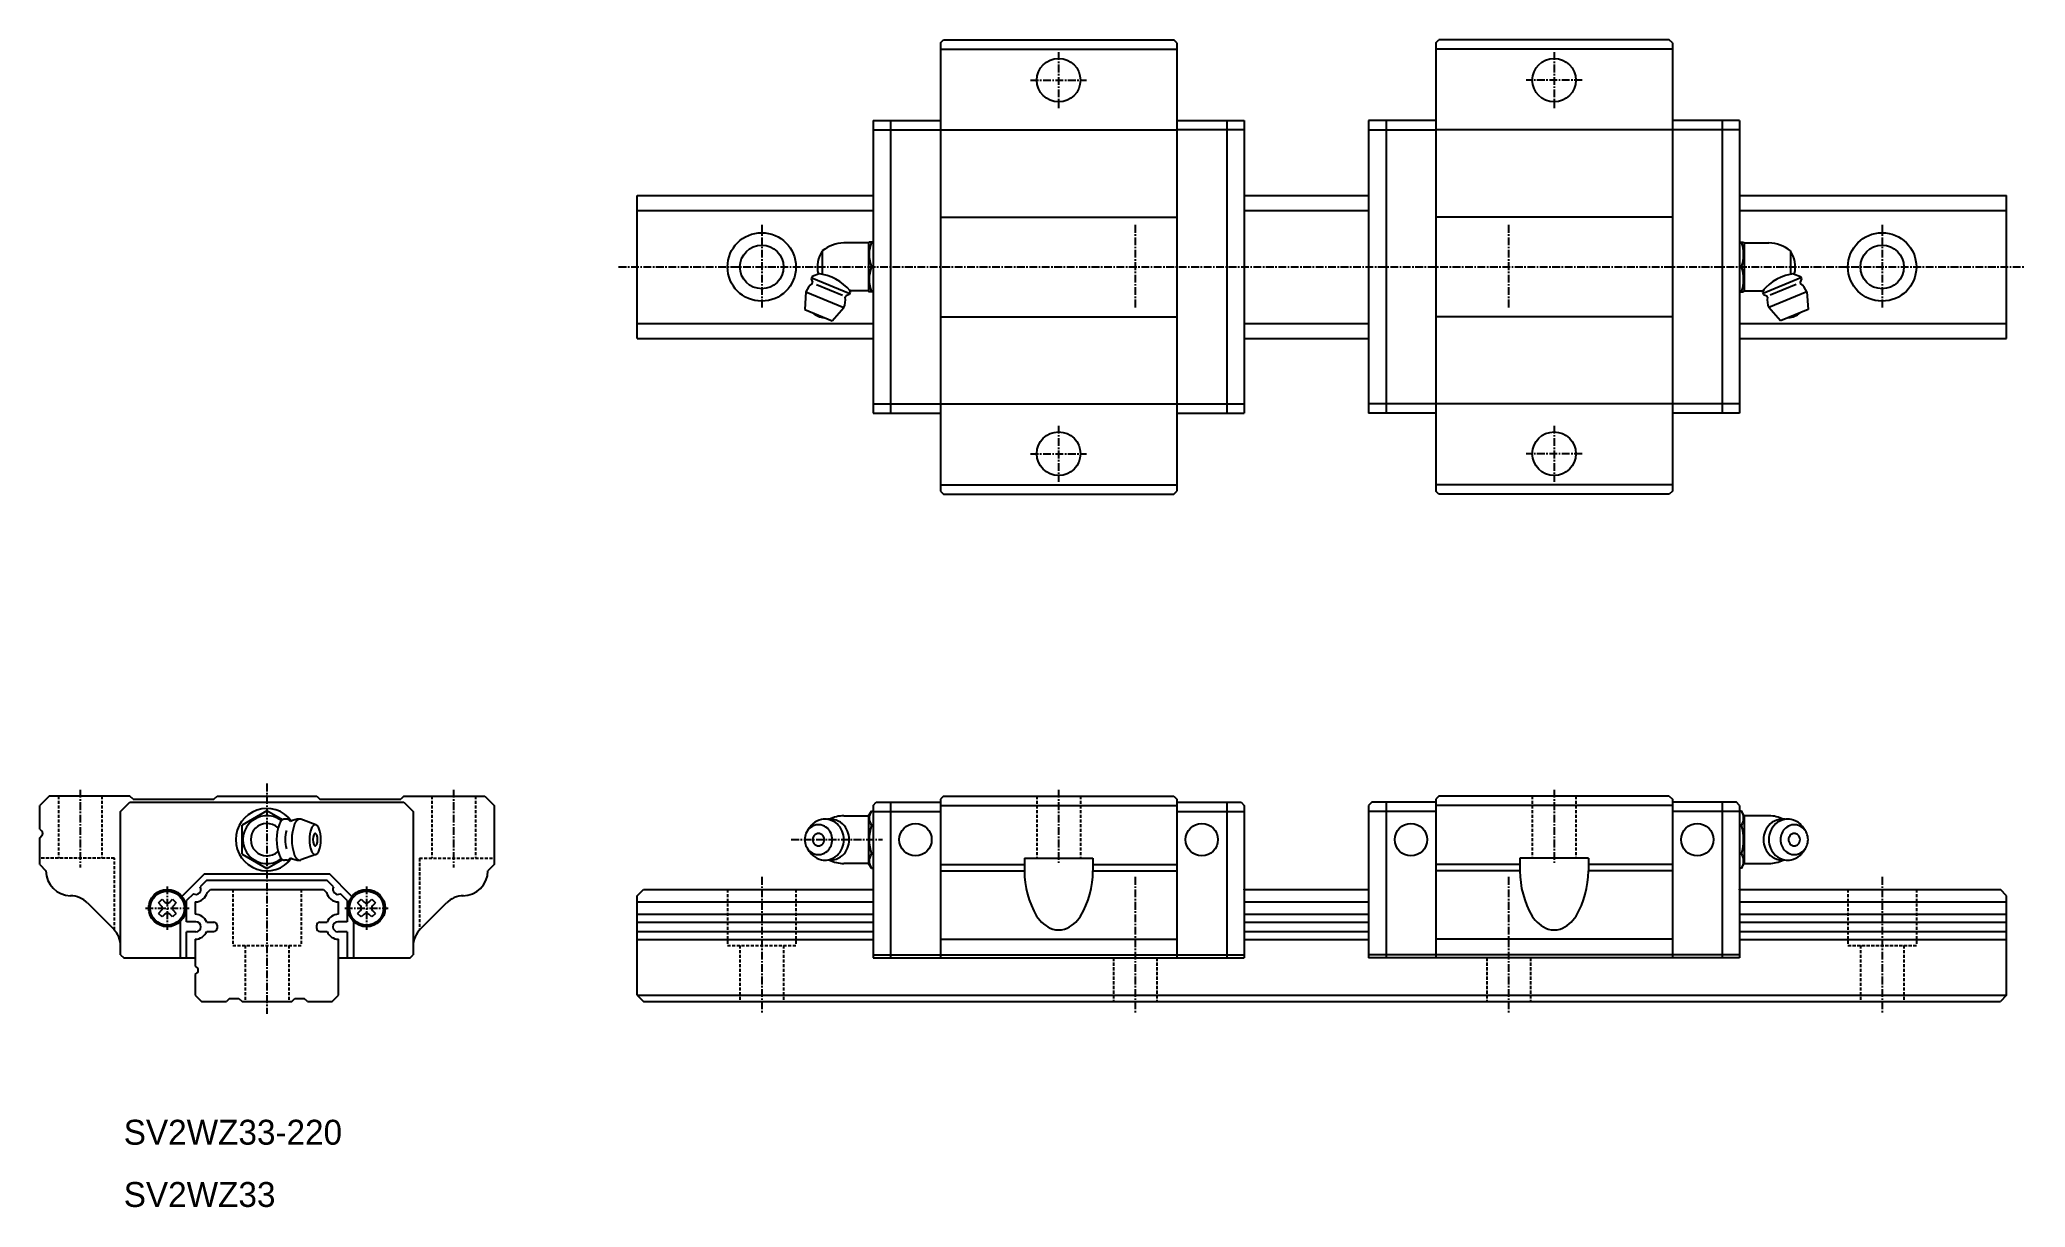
# Model space of a CAD drawing. Extents: x -4 to 315, y 10 to 198.
import ezdxf

# ---------------------------------------------------------------- set-up
doc = ezdxf.new("R2010")
doc.units = 0
doc.linetypes.add('CENTER', pattern=[2, 1.25, -0.25, 0.25, -0.25])
doc.linetypes.add('DASHED', pattern=[0.75, 0.5, -0.25])
doc.layers.get('0').update_dxf_attribs({"linetype": 'CONTINUOUS'})
doc.layers.add('CENTER', color=1, linetype='CENTER')

msp = doc.modelspace()

# ---------------------------------------------------------------- linework, layer by layer
at = {"color": 7, "linetype": 'CONTINUOUS'}
for p, q in [((141.199861, 196.999939), (141.699837, 197.499923)), ((141.199865, 196.999939), (141.199865, 124.999939)), ((141.199865, 196.000015), (179.199847, 196.000015)), ((141.699825, 197.500015), (178.69977, 197.500015)), ((179.199862, 196.999923), (178.699809, 197.499969)), ((179.199862, 196.999908), (179.199862, 125.000046)), ((220.799856, 196.999923), (221.299909, 197.499969)), ((220.799856, 196.999908), (220.799856, 125.000046)), ((258.799853, 196.000015), (220.799871, 196.000015)), ((258.299893, 197.500015), (221.299948, 197.500015)), ((258.799857, 196.999939), (258.299881, 197.499923)), ((258.799853, 196.999939), (258.799853, 124.999939)), ((130.399865, 184.500015), (141.199825, 184.500015)), ((130.399865, 184.500015), (130.399865, 137.500015)), ((130.399865, 183.000015), (141.199825, 183.000015)), ((133.199838, 184.500015), (133.199838, 137.500015)), ((141.199865, 183.000015), (179.199847, 183.000015)), ((179.199847, 184.500015), (189.999813, 184.500015)), ((189.999798, 183.000015), (179.199847, 183.000015)), ((187.199825, 184.500015), (187.199825, 137.500015)), ((189.999859, 184.500015), (189.999859, 137.500015)), ((209.999859, 184.500015), (209.999859, 137.500015)), ((220.799871, 184.500015), (209.999905, 184.500015)), ((209.99992, 183.000015), (220.799871, 183.000015)), ((212.799893, 184.500015), (212.799893, 137.500015)), ((258.799853, 183.000015), (220.799871, 183.000015)), ((269.599853, 184.500015), (258.799893, 184.500015)), ((269.599853, 183.000015), (258.799893, 183.000015)), ((266.79988, 184.500015), (266.79988, 137.500015)), ((269.599853, 184.500015), (269.599853, 137.500015)), ((92.49988, 172.500015), (130.399865, 172.500015)), ((92.49988, 149.500015), (92.49988, 172.500015)), ((189.999813, 172.500015), (209.999859, 172.500015)), ((269.599853, 172.500015), (312.49988, 172.500015)), ((312.49988, 149.500015), (312.49988, 172.500015)), ((92.499865, 170.067367), (130.399865, 170.067367)), ((189.999813, 170.067367), (209.999859, 170.067367)), ((269.599853, 170.067367), (312.49985, 170.067367)), ((141.199825, 169.000015), (179.199847, 169.000015)), ((258.799893, 169.000015), (220.799871, 169.000015)), ((122.231704, 163.600006), (122.231704, 159.819442)), ((129.674919, 164.850006), (125.674914, 164.850006)), ((129.674919, 164.850006), (129.674919, 157.150009)), ((129.76153, 164.999984), (129.674929, 164.849983)), ((130.399865, 165), (129.761524, 165)), ((269.599853, 165), (270.238194, 165)), ((270.238188, 164.999984), (270.324789, 164.849983)), ((270.324799, 164.850006), (270.324799, 157.150009)), ((270.324799, 164.850006), (274.324804, 164.850006)), ((277.768014, 163.600006), (277.768014, 159.819442)), ((121.736332, 159.906448), (120.614357, 159.441711)), ((130.107943, 161.000015), (130.399865, 161.000015)), ((269.891775, 161.000015), (269.599853, 161.000015)), ((278.263386, 159.906448), (279.385361, 159.441711)), ((119.601619, 156.996757), (119.399865, 154.157867)), ((119.60163, 156.996734), (125.699225, 154.471023)), ((120.461287, 159.072143), (120.672489, 158.562263)), ((120.614368, 159.441726), (120.461291, 159.072166)), ((120.537824, 159.256935), (126.635434, 156.731224)), ((121.32218, 158.17437), (125.46843, 156.456939)), ((126.558884, 156.546447), (126.048985, 156.335243)), ((126.527926, 157.360275), (126.711951, 156.915992)), ((126.711973, 156.916), (126.558902, 156.546447)), ((129.674919, 157.150009), (126.711954, 157.150009)), ((129.674923, 157.149986), (129.761524, 156.999992)), ((130.399865, 157.000015), (129.761524, 157.000015)), ((269.599853, 157.000015), (270.238194, 157.000015)), ((270.324795, 157.149986), (270.238194, 156.999992)), ((270.324799, 157.150009), (273.287764, 157.150009)), ((273.287745, 156.916), (273.440816, 156.546447)), ((273.471792, 157.360275), (273.287767, 156.915992)), ((279.461894, 159.256935), (273.364284, 156.731224)), ((273.440834, 156.546447), (273.950733, 156.335243)), ((280.398088, 156.996734), (274.300493, 154.471023)), ((278.677538, 158.17437), (274.531288, 156.456939)), ((279.538431, 159.072143), (279.327229, 158.562263)), ((279.38535, 159.441726), (279.538427, 159.072166)), ((280.398099, 156.996757), (280.599853, 154.157867)), ((119.39987, 154.157852), (123.834494, 152.320968)), ((123.834478, 152.320953), (125.699217, 154.471016)), ((276.16524, 152.320953), (274.300501, 154.471016)), ((280.599848, 154.157852), (276.165224, 152.320968)), ((92.499865, 151.932663), (130.399865, 151.932663)), ((141.199825, 153.000015), (179.199847, 153.000015)), ((189.999813, 151.932663), (209.999859, 151.932663)), ((258.799893, 153.000015), (220.799871, 153.000015)), ((269.599853, 151.932663), (312.49985, 151.932663)), ((92.49988, 149.500015), (130.399865, 149.500015)), ((189.999813, 149.500015), (209.999859, 149.500015)), ((269.599853, 149.500015), (312.49988, 149.500015)), ((130.399865, 139.000015), (141.199825, 139.000015)), ((130.399865, 137.500015), (141.199825, 137.500015)), ((141.199825, 139.000015), (179.199847, 139.000015)), ((179.199847, 139.000015), (189.999798, 139.000015)), ((179.199847, 137.500015), (189.999798, 137.500015)), ((220.799871, 139.000015), (209.99992, 139.000015)), ((220.799871, 137.500015), (209.99992, 137.500015)), ((258.799893, 139.000015), (220.799871, 139.000015)), ((269.599853, 139.000015), (258.799893, 139.000015)), ((269.599853, 137.500015), (258.799893, 137.500015)), ((141.199825, 126.000015), (179.199847, 126.000015)), ((141.199861, 124.999946), (141.699821, 124.499988)), ((141.69984, 124.500015), (178.699816, 124.500015)), ((178.699809, 124.5), (179.19987, 125.000053)), ((221.299909, 124.5), (220.799848, 125.000053)), ((258.799893, 126.000015), (220.799871, 126.000015)), ((258.299878, 124.500015), (221.299902, 124.500015)), ((258.799857, 124.999946), (258.299897, 124.499988)), ((-3.500063, 70.707092), (-3.500063, 74.5)), ((-2.000036, 76.000015), (-3.500036, 74.500015)), ((10.999937, 76.000015), (-2.000002, 76.000015)), ((9.499937, 50.5), (9.499937, 73.499954)), ((9.499988, 73.499977), (11.000006, 74.999984)), ((11.499947, 75.50003), (10.999947, 76.00003)), ((10.999952, 75), (54.999937, 75)), ((11.499937, 75.5), (24.499937, 75.5)), ((24.499923, 75.500015), (24.999934, 76.00003)), ((24.999928, 76.000015), (40.999924, 76.000015)), ((32.999941, 73.618828), (28.999925, 71.309417)), ((35.487419, 72.182693), (32.999935, 73.618843)), ((40.999919, 76.00003), (41.499941, 75.500007)), ((41.499922, 75.5), (54.499937, 75.5)), ((54.999939, 76.000023), (54.499937, 75.500023)), ((54.999937, 76.000015), (67.999876, 76.000015)), ((54.999958, 75), (56.499948, 73.500015)), ((56.499937, 73.499984), (56.499937, 50.500015)), ((67.999887, 76.000015), (69.499899, 74.5)), ((69.499937, 74.5), (69.499937, 65)), ((129.674943, 72.850017), (130.107961, 73.600026)), ((130.10795, 73.600021), (130.431718, 73.600021)), ((130.399865, 74.500066), (130.399865, 50.000061)), ((130.399865, 73.500061), (141.199847, 73.500061)), ((130.399866, 74.500066), (130.899852, 75.000065)), ((130.899834, 75.000061), (141.199847, 75.000061)), ((133.199853, 75.000061), (133.199853, 50.000061)), ((141.199847, 74.500061), (179.199847, 74.500061)), ((141.699819, 76.000019), (141.199862, 75.500061)), ((141.199865, 75.500064), (141.199865, 50.000015)), ((141.699815, 76.000015), (178.699816, 76.000015)), ((178.699816, 76.000018), (179.199854, 75.499969)), ((179.199847, 75.000061), (189.499813, 75.000061)), ((179.199847, 73.500061), (189.999813, 73.500061)), ((179.199862, 75.499966), (179.199862, 50.000015)), ((187.199825, 75.000061), (187.199825, 50.000015)), ((189.499794, 75.000063), (189.99979, 74.500061)), ((189.999859, 74.500066), (189.999859, 50.000015)), ((209.999859, 74.500066), (209.999859, 50.000015)), ((220.799871, 73.500061), (209.999905, 73.500061)), ((210.499924, 75.000063), (209.999928, 74.500061)), ((220.799871, 75.000061), (210.499905, 75.000061)), ((212.799893, 75.000061), (212.799893, 50.000015)), ((220.799856, 75.499966), (220.799856, 50.000015)), ((221.299902, 76.000018), (220.799864, 75.499969)), ((258.799871, 74.500061), (220.799871, 74.500061)), ((258.299903, 76.000015), (221.299902, 76.000015)), ((258.299899, 76.000019), (258.799856, 75.500061)), ((258.799853, 75.500064), (258.799853, 50.000015)), ((269.099884, 75.000061), (258.799871, 75.000061)), ((269.599853, 73.500061), (258.799871, 73.500061)), ((266.799865, 75.000061), (266.799865, 50.000061)), ((269.599852, 74.500066), (269.099866, 75.000065)), ((269.891768, 73.600021), (269.568, 73.600021)), ((269.599853, 74.500066), (269.599853, 50.000061)), ((270.324775, 72.850017), (269.891757, 73.600026)), ((-3.500048, 70.707107), (-3.146494, 70.353554)), ((28.999923, 68.999984), (28.999923, 71.309402)), ((36.190606, 72.299988), (35.821053, 72.299988)), ((40.887734, 71.376953), (38.440422, 72.268402)), ((119.832839, 70.424746), (120.196954, 70.959014)), ((125.675082, 72.850021), (129.674942, 72.850021)), ((129.674942, 72.850021), (129.674942, 65.15001)), ((130.107961, 71.300018), (130.431718, 71.300018)), ((269.891757, 71.300018), (269.568, 71.300018)), ((270.324776, 72.850021), (270.324776, 65.15001)), ((274.324636, 72.850021), (270.324776, 72.850021)), ((280.166879, 70.424746), (279.802764, 70.959014)), ((-3.500063, 65), (-3.500063, 69.292923)), ((-3.500036, 69.292907), (-3.146494, 69.646446)), ((28.999923, 66.690582), (28.999923, 68.999984)), ((120.196952, 67.041043), (119.832839, 67.575311)), ((120.196958, 67.041044), (120.212772, 67.01803)), ((279.80276, 67.041044), (279.786946, 67.01803)), ((279.802766, 67.041043), (280.166879, 67.575311)), ((-3.500036, 65.000007), (-2.500032, 64.000007)), ((28.999931, 66.690574), (32.999934, 64.381172)), ((32.999934, 64.381172), (35.487418, 65.817322)), ((36.190606, 65.699997), (35.821053, 65.699997)), ((40.887733, 66.62307), (38.437955, 65.73072)), ((69.49991, 65.000007), (68.499906, 64.000007)), ((129.674942, 65.150009), (125.675082, 65.150009)), ((130.107953, 64.400012), (129.674939, 65.150014)), ((130.107941, 64.40007), (130.431718, 64.40007)), ((130.107958, 66.700027), (130.431718, 66.700027)), ((141.199847, 65.000061), (154.699831, 65.000061)), ((141.199847, 64.000061), (154.699831, 64.000061)), ((154.699847, 66.000076), (154.699847, 64.000061)), ((154.699877, 66.000061), (165.699862, 66.000061)), ((165.699847, 65.000061), (179.199847, 65.000061)), ((165.699847, 64.000061), (179.199847, 64.000061)), ((165.699862, 66.000061), (165.699862, 64.000061)), ((234.299871, 65.000061), (220.799871, 65.000061)), ((234.299871, 64.000061), (220.799871, 64.000061)), ((245.299841, 66.000061), (234.299856, 66.000061)), ((234.299856, 66.000061), (234.299856, 64.000061)), ((245.299871, 66.000076), (245.299871, 64.000061)), ((258.799871, 65.000061), (245.299887, 65.000061)), ((258.799871, 64.000061), (245.299887, 64.000061)), ((269.89176, 66.700027), (269.568, 66.700027)), ((269.891777, 64.40007), (269.568, 64.40007)), ((269.891765, 64.400012), (270.324779, 65.150014)), ((270.324776, 65.150009), (274.324636, 65.150009)), ((22.949993, 63.5), (19.334355, 59.884346)), ((23.36423, 62.500015), (22.282144, 61.41793)), ((22.949949, 63.5), (43.049925, 63.5)), ((23.364195, 62.5), (42.635694, 62.5)), ((23.432633, 60.499984), (23.932654, 60.999984)), ((23.932585, 61), (42.067289, 61)), ((42.067317, 60.999954), (42.567338, 60.499954)), ((43.717784, 61.417915), (42.635698, 62.500007)), ((46.665594, 59.88433), (43.049946, 63.5)), ((92.499911, 60.000053), (93.499865, 61.00001)), ((93.49988, 61.000015), (130.399865, 61.000015)), ((189.999859, 61.000015), (209.999859, 61.000015)), ((269.599853, 61.000015), (311.49989, 61.000015)), ((312.499849, 60.000053), (311.499895, 61.00001)), ((4.171532, 58.828445), (8.328367, 54.671623)), ((15.578751, 58.837661), (16.162296, 59.421211)), ((16.027504, 57.611091), (15.578766, 57.162346)), ((15.578772, 58.837654), (16.027512, 58.388916)), ((16.162317, 59.421196), (16.611055, 58.972458)), ((17.38887, 58.972458), (17.837609, 59.421196)), ((17.8376, 59.421219), (18.421155, 58.837661)), ((17.972415, 58.388908), (18.421154, 58.837646)), ((18.421162, 57.162353), (17.972422, 57.611091)), ((20.099943, 55.800018), (20.099943, 59.235763)), ((21.182073, 60.317848), (20.099986, 59.235763)), ((21.499937, 58.986984), (21.499937, 57.013015)), ((44.499937, 57.013015), (44.499937, 58.986984)), ((45.899941, 59.235748), (44.817856, 60.31784)), ((45.899931, 59.235763), (45.899931, 55.800018)), ((47.578741, 58.837661), (48.162296, 59.421219)), ((47.578742, 58.837646), (48.027481, 58.388908)), ((48.027485, 57.611099), (47.578745, 57.162361)), ((48.162297, 59.421203), (48.611036, 58.972465)), ((49.388851, 58.972465), (49.837589, 59.421203)), ((49.837589, 59.421219), (50.421144, 58.837661)), ((50.421141, 57.162361), (49.972403, 57.611099)), ((49.972406, 58.388916), (50.421144, 58.837654)), ((57.671486, 54.671646), (61.828321, 58.828468)), ((92.49988, 44.000122), (92.49988, 60.000006)), ((92.49988, 58.98706), (130.399865, 58.98706)), ((189.999813, 58.98706), (209.999859, 58.98706)), ((269.599853, 58.98706), (312.499865, 58.98706)), ((312.49988, 44.000122), (312.49988, 60.000006)), ((16.16231, 56.578819), (15.578754, 57.162376)), ((16.61105, 57.027542), (16.16231, 56.578804)), ((17.837617, 56.578804), (17.388878, 57.027549)), ((18.421151, 57.162353), (17.837606, 56.578811)), ((19.099943, 50), (19.099943, 55.857589)), ((21.599958, 55.800064), (20.099958, 55.800064)), ((23.344089, 54.250053), (24.499973, 54.250053)), ((23.344105, 55.750053), (24.499973, 55.750053)), ((24.999937, 55.25), (24.999937, 54.75)), ((40.999937, 54.75), (40.999937, 55.25)), ((41.499973, 55.750038), (42.655842, 55.750038)), ((41.499973, 54.250038), (42.655872, 54.250038)), ((45.899943, 55.800064), (44.399943, 55.800064)), ((46.899931, 55.857589), (46.899931, 50)), ((48.1623, 56.578819), (47.578745, 57.162376)), ((48.611039, 57.027549), (48.1623, 56.578804)), ((49.837585, 56.578804), (49.388847, 57.027542)), ((50.421141, 57.162376), (49.837585, 56.578819)), ((92.49988, 57.013092), (130.399865, 57.013092)), ((92.49988, 55.750107), (130.399865, 55.750107)), ((92.49988, 54.250107), (130.399865, 54.250107)), ((189.999813, 57.013092), (209.999859, 57.013092)), ((189.999813, 55.750107), (209.999859, 55.750107)), ((189.999813, 54.250107), (209.999859, 54.250107)), ((269.599853, 57.013092), (312.499865, 57.013092)), ((269.599853, 55.750107), (312.499865, 55.750107)), ((269.599853, 54.250107), (312.499865, 54.250107)), ((20.099943, 50), (20.099943, 54.200027)), ((21.599962, 54.20005), (20.099962, 54.200058)), ((21.499937, 52.986999), (21.499937, 48.668136)), ((45.899939, 54.200042), (44.399939, 54.200035)), ((44.499937, 44.000015), (44.499937, 52.986999)), ((45.899931, 54.200027), (45.899931, 50)), ((92.49988, 52.985855), (130.399865, 52.985855)), ((141.199847, 53.000152), (179.199847, 53.000152)), ((189.999813, 52.985855), (209.999859, 52.985855)), ((258.799871, 53.000152), (220.799871, 53.000152)), ((269.599853, 52.985855), (312.499865, 52.985855)), ((9.499994, 50.499992), (10, 50)), ((9.999952, 50), (21.499937, 50)), ((21.500022, 48.668068), (21.834035, 48.33406)), ((44.499937, 50), (55.999937, 50)), ((55.999943, 49.999984), (56.499937, 50.499992)), ((130.399865, 50.500061), (141.199847, 50.500061)), ((130.399865, 50.000015), (189.999859, 50.000015)), ((141.199847, 50.500076), (179.199847, 50.500076)), ((179.199847, 50.500061), (189.999813, 50.500061)), ((269.599853, 50.000015), (209.999859, 50.000015)), ((220.799871, 50.500061), (209.999905, 50.500061)), ((258.799871, 50.500076), (220.799871, 50.500076)), ((269.599853, 50.500061), (258.799871, 50.500061)), ((21.499937, 47.331909), (21.499937, 44.000015)), ((21.500011, 47.331939), (21.834024, 47.665954)), ((21.499976, 44.000007), (22.499977, 43.000007)), ((22.499937, 43.000015), (26.499937, 43.000015)), ((26.999983, 43.500015), (26.499982, 43.000007)), ((26.999937, 43.500015), (28.499952, 43.500015)), ((28.499979, 43.500007), (28.999979, 43.000007)), ((28.999937, 43.000015), (28.999952, 43.000015)), ((28.999952, 43.000015), (36.999937, 43.000015)), ((36.999992, 43), (37.499992, 43.5)), ((37.499937, 43.500015), (38.999937, 43.500015)), ((39.499988, 43.000023), (38.999977, 43.50003)), ((39.499937, 43.000015), (43.499937, 43.000015)), ((43.499972, 43.000015), (44.499973, 44.000015)), ((92.49988, 44.000093), (93.499957, 43.000017)), ((92.499927, 44.000046), (312.499865, 44.000046)), ((93.499972, 43.000015), (311.499801, 43.000015)), ((312.49988, 44.000093), (311.499803, 43.000017))]:
    msp.add_line(p, q, dxfattribs=at)
at = {"color": 3, "linetype": 'DASHED'}
for p, q in [((-0.500063, 76), (-0.500063, 66)), ((6.499937, 76), (6.499937, 66)), ((59.499937, 76), (59.499937, 66)), ((66.499937, 76), (66.499937, 66)), ((156.699862, 76.000061), (156.699862, 66.000061)), ((163.699862, 76.000061), (163.699862, 66.000061)), ((236.299856, 76.000061), (236.299856, 66.000061)), ((243.299856, 76.000061), (243.299856, 66.000061)), ((8.499937, 66.000015), (-3.500063, 66.000015)), ((8.499937, 54.500046), (8.499937, 66)), ((57.499937, 66.000015), (69.499937, 66.000015)), ((57.499937, 66), (57.499937, 54.500061)), ((27.499944, 61.000016), (27.499944, 52.000016)), ((38.499944, 61.000016), (38.499944, 52.000016)), ((106.999865, 61.000015), (106.999865, 52.000015)), ((117.999865, 61.000015), (117.999865, 52.000015)), ((286.999865, 61.000015), (286.999865, 52.000015)), ((297.999865, 61.000015), (297.999865, 52.000015)), ((27.499944, 52.000016), (38.499944, 52.000016)), ((29.499945, 52.000016), (29.499945, 43.000015)), ((36.499944, 52.000016), (36.499944, 43.000015)), ((106.999865, 52.000015), (117.999865, 52.000015)), ((108.999865, 52.000015), (108.999865, 43.000015)), ((115.999865, 52.000015), (115.999865, 43.000015)), ((286.999865, 52.000015), (297.999865, 52.000015)), ((288.999865, 52.000015), (288.999865, 43.000015)), ((295.999865, 52.000015), (295.999865, 43.000015)), ((168.999865, 50.000015), (168.999865, 43.000015)), ((168.999865, 50.000015), (168.999865, 43.000015)), ((175.999865, 50.000015), (175.999865, 43.000015)), ((228.999865, 50.000015), (228.999865, 43.000015)), ((235.999865, 50.000015), (235.999865, 43.000015))]:
    msp.add_line(p, q, dxfattribs=at)
at = {"color": 7, "linetype": 'CONTINUOUS'}
for centre, radius in [((160.199862, 191.000015), 3.5), ((239.799856, 191.000015), 3.5), ((112.499865, 161.000015), 5.5), ((292.499865, 161.000015), 5.5), ((112.499865, 161.000015), 3.5), ((292.499865, 161.000015), 3.5), ((160.199862, 131.000015), 3.5), ((239.799856, 131.000015), 3.5), ((137.199847, 69.000061), 2.599999), ((183.199847, 69.000061), 2.599999), ((216.799871, 69.000061), 2.599999), ((262.799871, 69.000061), 2.599999), ((16.999937, 58), 2.999999), ((16.999937, 58), 2.75), ((48.999937, 58), 2.999999), ((48.999937, 58), 2.75)]:
    msp.add_circle(centre, radius, dxfattribs=at)
for centre, radius, start, end in [((126.147057, 161), 4.699998, 146.413773, 193.178802), ((125.903037, 158.854355), 5.999997, 92.178871, 127.726128), ((135.708033, 163), 5.946512, 160.346466, 199.653458), ((264.291685, 163), 5.946512, 340.346542, 19.653534), ((274.096681, 158.854355), 5.999997, 52.273872, 87.821129), ((273.852661, 161), 4.699998, 346.821198, 33.586227), ((120.600612, 151.987503), 7.999998, 40.189182, 83.034012), ((135.708033, 159.000015), 5.946512, 160.346466, 199.653458), ((264.291685, 159.000015), 5.946512, 340.346542, 19.653534), ((279.399106, 151.987503), 7.999998, 96.965988, 139.810818), ((122.650409, 155.733902), 3.300001, 128.16394, 157.499847), ((120.487705, 158.485748), 0.200001, 308.164124, 22.500431), ((126.125527, 156.150497), 0.2, 112.499573, 186.835464), ((273.874191, 156.150497), 0.2, 353.164536, 67.500427), ((279.512013, 158.485748), 0.200001, 157.499569, 231.835876), ((277.349309, 155.733902), 3.300001, 22.500153, 51.83606), ((122.780425, 156.047775), 3.2, 229.290024, 265.709991), ((122.650409, 155.733902), 3.299999, 337.5, 6.835998), ((277.349309, 155.733902), 3.299999, 173.164002, 202.5), ((277.219293, 156.047775), 3.2, 274.290009, 310.709976), ((32.999937, 69), 4.999999, 37.387047, 322.612549), ((131.843547, 72.450027), 2.082014, 146.471832, 213.52861), ((268.156171, 72.450027), 2.082014, 326.47139, 33.528168), ((-3.500094, 70), 0.500011, 315, 45), ((32.999921, 69), 3.849999, 52.507736, 307.492126), ((32.999921, 69), 2.599998, 46.621258, 313.378754), ((41.865913, 68.999977), 7.307859, 159.761932, 200.237946), ((36.323562, 71.053276), 1.397423, 121.100311, 160.143906), ((35.821057, 71.795189), 0.504785, 90.903168, 115.752029), ((41.236858, 68.999984), 5.306936, 163.626358, 196.372772), ((36.190607, 71.795189), 0.504785, 64.247971, 90.902817), ((35.688101, 71.053276), 1.397423, 39.427479, 58.899673), ((38.266033, 68.999984), 3.300003, 89.999985, 117.054504), ((44.310891, 68.999977), 7.307859, 159.761932, 200.237946), ((38.76854, 71.053276), 1.397423, 121.100296, 160.143906), ((38.266035, 71.795189), 0.504782, 68.687515, 115.751984), ((45.147443, 68.999984), 5.306932, 159.730652, 200.269333), ((41.125192, 70.492477), 1.016733, 121.051376, 160.104004), ((40.76051, 71.031761), 0.368218, 64.286964, 115.712906), ((40.395827, 70.492477), 1.016734, 19.895979, 58.948532), ((36.373574, 68.999984), 5.306932, 339.730652, 20.269337), ((121.92966, 69.000015), 2.529794, 133.386063, 226.613876), ((121.643151, 69.256239), 2.147021, 101.036324, 132.526337), ((123.080086, 69.000015), 3.478466, 133.386063, 145.806763), ((122.686137, 69.352321), 2.952154, 101.036324, 132.526321), ((121.617175, 69.348819), 2.051195, 79.180748, 100.819199), ((121.591199, 69.256239), 2.147021, 47.473598, 78.963623), ((122.650419, 69.47962), 2.820394, 89.999977, 100.819191), ((122.650419, 69.47962), 2.820394, 79.180748, 89.999977), ((121.30469, 69.000015), 2.529793, 313.386078, 46.613884), ((123.510088, 69.47962), 2.820393, 89.999977, 98.765778), ((122.614702, 69.352321), 2.952155, 47.473614, 78.963623), ((125.90308, 66.854356), 6, 92.177719, 114.893784), ((123.510088, 69.47962), 2.820393, 79.180748, 89.999977), ((123.47437, 69.35232), 2.952155, 47.473614, 78.963615), ((122.220753, 69.000015), 3.478466, 313.386078, 46.613884), ((123.080421, 69.000015), 3.478465, 313.386078, 46.61388), ((137.569905, 69.000029), 7.808372, 162.869141, 197.130844), ((262.429813, 69.000029), 7.808372, 342.869156, 17.130859), ((276.919297, 69.000015), 3.478465, 133.38612, 226.613922), ((277.778965, 69.000015), 3.478466, 133.386116, 226.613922), ((274.096638, 66.854356), 6, 65.106216, 87.822281), ((276.525348, 69.35232), 2.952155, 101.036385, 132.526386), ((277.385016, 69.352321), 2.952155, 101.036377, 132.526386), ((276.48963, 69.47962), 2.820393, 90.000023, 100.819252), ((278.695028, 69.000015), 2.529793, 133.386116, 226.613922), ((276.48963, 69.47962), 2.820393, 81.234222, 90.000023), ((277.349299, 69.47962), 2.820394, 90.000023, 100.819252), ((278.408519, 69.256239), 2.147021, 101.036377, 132.526402), ((277.349299, 69.47962), 2.820394, 79.180809, 90.000023), ((277.313581, 69.352321), 2.952154, 47.473679, 78.963676), ((278.382543, 69.348819), 2.051195, 79.180801, 100.819252), ((278.356567, 69.256239), 2.147021, 47.473663, 78.963676), ((276.919632, 69.000015), 3.478466, 34.193237, 46.613937), ((278.070058, 69.000015), 2.529794, 313.386124, 46.613937), ((41.12519, 67.507492), 1.016734, 199.895981, 238.948532), ((42.593759, 68.999984), 2.21575, 159.773819, 200.226166), ((40.912906, 69.622322), 0.423399, 121.118462, 160.158768), ((40.912905, 68.377647), 0.423398, 199.841202, 238.881424), ((40.760508, 68.152778), 0.152796, 244.233658, 295.766327), ((40.760509, 69.847191), 0.152796, 64.233658, 115.766342), ((40.608112, 69.622322), 0.423397, 19.841225, 58.881424), ((40.608111, 68.377647), 0.423399, 301.118469, 340.158783), ((40.395825, 67.507492), 1.016733, 301.051392, 340.104004), ((38.927258, 68.999984), 2.21575, 339.773804, 20.226175), ((121.643151, 68.743791), 2.147021, 227.473587, 258.963623), ((123.080086, 69.000015), 3.478466, 214.652939, 226.613892), ((121.747376, 69.000015), 1.054076, 133.386078, 226.613892), ((121.627999, 68.893257), 0.89459, 227.473618, 258.963562), ((121.627999, 69.106773), 0.89459, 101.036369, 132.526337), ((121.617175, 68.854681), 0.854662, 259.180725, 280.819214), ((121.617175, 69.145349), 0.854661, 79.180725, 100.819214), ((121.606351, 68.893257), 0.89459, 281.036377, 312.526306), ((121.606351, 69.106773), 0.89459, 47.473614, 78.96357), ((121.591199, 68.743791), 2.147021, 281.036316, 312.526337), ((121.486974, 69.000015), 1.054076, 313.386047, 46.613884), ((278.408519, 68.743791), 2.147021, 227.473663, 258.963684), ((278.512744, 69.000015), 1.054076, 133.386116, 226.613953), ((278.393367, 69.106773), 0.89459, 101.03643, 132.526386), ((278.393367, 68.893257), 0.89459, 227.473694, 258.963623), ((278.382543, 69.145349), 0.854661, 79.180786, 100.819275), ((278.382543, 68.854681), 0.854662, 259.180786, 280.819275), ((278.371719, 69.106773), 0.89459, 47.473663, 78.963631), ((278.371719, 68.893257), 0.89459, 281.036438, 312.526382), ((278.356567, 68.743791), 2.147021, 281.036377, 312.526413), ((278.252342, 69.000015), 1.054076, 313.386108, 46.613922), ((276.919632, 69.000015), 3.478466, 313.386108, 325.347061), ((1.499937, 64), 4, 180, 269.438324), ((36.323559, 66.946693), 1.397425, 199.856079, 238.899643), ((35.821053, 66.20478), 0.504785, 244.24794, 270.393188), ((36.190609, 66.20478), 0.504788, 270.392853, 295.752045), ((35.688103, 66.946693), 1.397424, 301.100342, 320.57019), ((38.266033, 68.999984), 3.300001, 242.945496, 269.999969), ((38.768537, 66.946693), 1.397425, 199.856079, 238.899628), ((38.266031, 66.20478), 0.504785, 244.247864, 289.935699), ((40.760507, 66.968208), 0.368218, 244.286957, 295.712891), ((64.499937, 64), 4, 270.000031, 0), ((122.686137, 68.647709), 2.952155, 227.473618, 258.963623), ((121.617175, 68.651211), 2.051194, 259.180756, 280.819214), ((122.650419, 68.52041), 2.820393, 259.180756, 280.819183), ((123.510088, 68.52041), 2.820392, 261.237854, 280.819183), ((122.614702, 68.647709), 2.952154, 281.036316, 312.526337), ((125.903081, 71.145675), 6, 245.106216, 267.822266), ((123.47437, 68.64771), 2.952155, 281.036316, 312.526337), ((131.843547, 65.550004), 2.082014, 146.471329, 213.527618), ((169.235186, 64.026334), 14.535327, 180.103592, 210.136124), ((151.164534, 64.026339), 14.535326, 329.863861, 359.896667), ((248.835184, 64.026339), 14.535326, 180.103333, 210.136139), ((230.764532, 64.026334), 14.535327, 329.863876, 359.896408), ((268.156171, 65.550004), 2.082014, 326.472382, 33.528671), ((274.096637, 71.145675), 6, 272.177734, 294.893784), ((276.525348, 68.64771), 2.952155, 227.473663, 258.963684), ((277.385016, 68.647709), 2.952154, 227.473663, 258.963684), ((276.48963, 68.52041), 2.820392, 259.180817, 278.762146), ((277.349299, 68.52041), 2.820393, 259.180817, 280.819244), ((277.313581, 68.647709), 2.952155, 281.036377, 312.526382), ((278.382543, 68.651211), 2.051194, 259.180786, 280.819244), ((21.599943, 61), 0.799997, 238.506805, 31.493561), ((44.399931, 61), 0.800002, 148.506439, 301.493134), ((1.343107, 56), 4, 45.000057, 88.315598), ((15.638578, 58), 0.55, 315, 45), ((16.999937, 59.361374), 0.55, 225, 315), ((18.361311, 58), 0.55, 135, 225), ((21.428724, 61.068756), 2.082997, 271.959198, 344.154327), ((44.571165, 61.068756), 2.082997, 195.845657, 268.040405), ((47.638578, 58), 0.55, 315.000061, 44.999931), ((48.999937, 59.361374), 0.55, 225, 315), ((50.361311, 58), 0.55, 135, 225), ((64.656767, 56), 3.999998, 91.123093, 134.999924), ((5.499937, 51.843185), 4, 0.000109, 45.000095), ((16.999937, 56.638641), 0.55, 45, 135), ((21.428739, 54.931228), 2.082999, 23.145874, 88.041206), ((21.428724, 55.068771), 2.082997, 271.959198, 336.854095), ((21.599943, 55), 0.800003, 269.999939, 89.999725), ((24.499937, 55.25), 0.5, 0, 90), ((24.499937, 54.75), 0.5, 270, 0), ((41.499937, 55.25), 0.5, 90, 180), ((41.499937, 54.75), 0.5, 180, 270), ((44.57115, 54.931228), 2.082997, 91.95916, 156.854126), ((44.571165, 55.068771), 2.082997, 203.145889, 268.040405), ((44.399931, 55), 0.800003, 90.000275, 270.000061), ((48.999937, 56.638641), 0.55, 45, 135), ((60.499937, 51.843185), 4.000001, 134.999802, 179.999893), ((160.950961, 59.3966), 5.048837, 211.897537, 250.249008), ((160.199858, 57.723728), 3.223668, 252.766464, 287.233459), ((159.448756, 59.3966), 5.048836, 289.750946, 328.102448), ((240.550962, 59.3966), 5.048836, 211.897552, 250.249054), ((239.79986, 57.723728), 3.223668, 252.766541, 287.233536), ((239.048757, 59.3966), 5.048837, 289.750992, 328.102463), ((21.499937, 48.000015), 0.472391, 315.000092, 0), ((21.499937, 48.000015), 0.472392, 0, 44.99992)]:
    msp.add_arc(centre, radius, start, end, dxfattribs=at)
for p in [(130.399865, 161.000015), (209.999859, 161.000015), (269.599853, 161.000015), (32.999937, 76.000015), (130.399865, 61.000015), (189.999859, 61.000015), (209.999859, 61.000015), (269.599853, 61.000015), (32.999937, 43.000015)]:
    msp.add_point(p, dxfattribs=at)
at = {"layer": 'CENTER', "color": 1, "linetype": 'CENTER'}
for p, q in [((160.199862, 195.500015), (160.199862, 186.500015)), ((239.799856, 195.500015), (239.799856, 186.500015)), ((155.699862, 191.000015), (164.699862, 191.000015)), ((244.299856, 191.000015), (235.299856, 191.000015)), ((112.49985, 167.750015), (112.49985, 154.250015)), ((172.49985, 167.750015), (172.49985, 154.250015)), ((172.49985, 167.750015), (172.49985, 154.250015)), ((172.49985, 167.750015), (172.49985, 154.250015)), ((232.49985, 167.750015), (232.49985, 154.250015)), ((292.49985, 167.750015), (292.49985, 154.250015)), ((89.49988, 161.000015), (315.49988, 161.000015)), ((160.199862, 135.500015), (160.199862, 126.500015)), ((239.799856, 135.500015), (239.799856, 126.500015)), ((155.699862, 131.000015), (164.699862, 131.000015)), ((244.299856, 131.000015), (235.299856, 131.000015)), ((2.999937, 77), (2.999937, 64.5)), ((32.999937, 78.000015), (32.999937, 41.000015)), ((62.999937, 77), (62.999937, 64.5)), ((160.199862, 77.000061), (160.199862, 65.000061)), ((239.799856, 77.000061), (239.799856, 65.000061)), ((117.251463, 69.000015), (131.897675, 69.000015)), ((16.999937, 61.5), (16.999937, 54.5)), ((48.999937, 61.5), (48.999937, 54.5)), ((112.499865, 63.000015), (112.499865, 41.00003)), ((172.499865, 63.000015), (172.499865, 41.00003)), ((172.499865, 63.000015), (172.499865, 41.00003)), ((172.499865, 63.000015), (172.499865, 41.00003)), ((232.499865, 63.000015), (232.499865, 41.00003)), ((292.499865, 63.000015), (292.499865, 41.00003)), ((13.499937, 58), (20.499937, 58)), ((45.499937, 58), (52.499937, 58))]:
    msp.add_line(p, q, dxfattribs=at)

# ---------------------------------------------------------------- texts
at = {"color": 7, "linetype": 'CONTINUOUS'}
for s, p in [('SV2WZ33-220', (10, 20)), ('SV2WZ33', (10, 10))]:
    msp.add_text(s, height=4, dxfattribs=at).set_placement(p)

doc.saveas('drawing.dxf')
